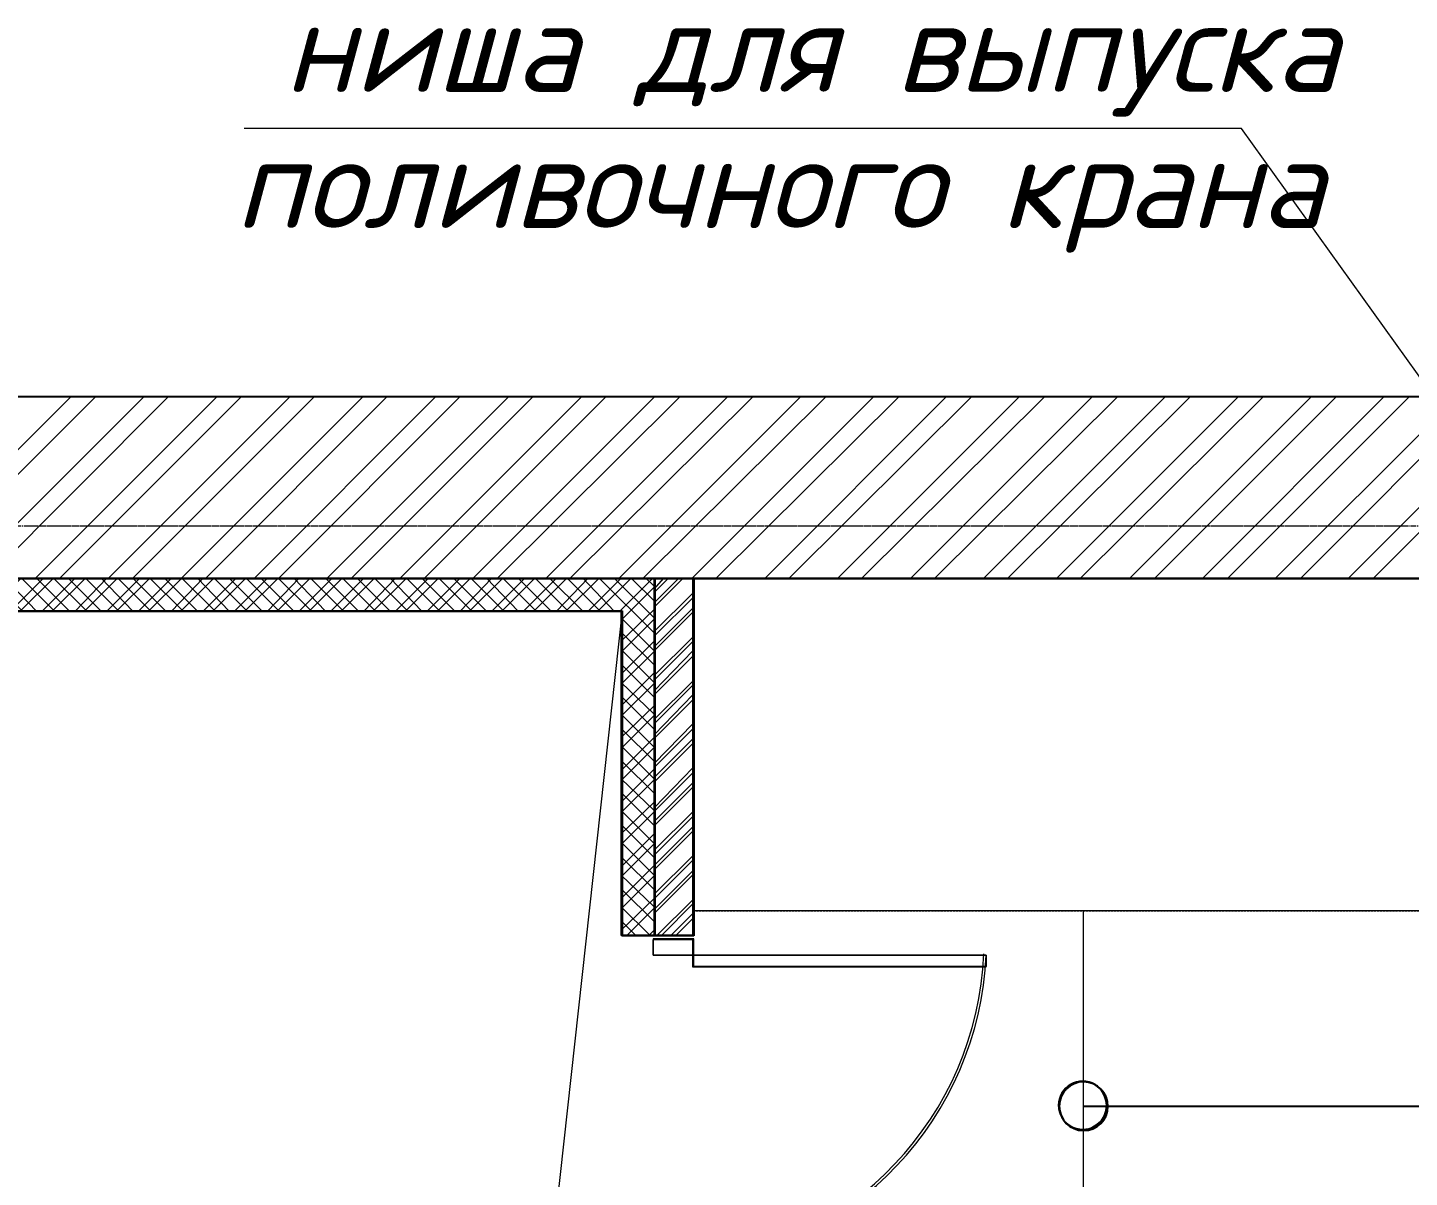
# Model space of a CAD drawing. Header units: millimetres. Extents: x -10178924 to 11692288, y -947381 to 58396.
# Drawn here: x 729816 to 734068, y -782796 to -779257 of the extents above; entities that cross this region are included whole.
import ezdxf

# ---------------------------------------------------------------- set-up
doc = ezdxf.new("R2010")
doc.units = ezdxf.units.MM
for name, pattern in [('HIDDEN', [9.525, 6.35, -3.175]), ('невидимая', [9.525, 6.35, -3.175]), ('осевая', [50.8, 31.75, -6.35, 6.35, -6.35])]:
    doc.linetypes.add(name, pattern=pattern)
for name, color, linetype, true_color in [('PDF _АР_Двери', 7, 'Continuous', 0x545454), ('PDF _Контур пол Подвал', 7, 'Continuous', 0xcd6928), ('PDF _Основная ГКЛ', 7, 'Continuous', 0x545454), ('PDF _Перегородки', 7, 'Continuous', 0x0037dd), ('PDF _Размеры осевые', 7, 'Continuous', 0x5d6970), ('PDF _штриховка', 7, 'Continuous', 0x95834a)]:
    doc.layers.add(name, color=color, linetype=linetype, true_color=true_color)
for name, color, linetype in [('PDF _Лестницы _ крыльца.1', 7, 'Continuous'), ('PDF _Отделка СТЕН', 6, 'Continuous'), ('PDF _Стены.1', 7, 'Continuous'), ('Лестницы _ крыльца.1', 7, 'Continuous')]:
    doc.layers.add(name, color=color, linetype=linetype)
for name, color, linetype, lineweight in [('PDF _Текст', 7, 'Continuous', 5), ('АР_Двери', 250, 'Continuous', 9), ('Контур пол Подвал', 7, 'Continuous', 9), ('Основная ГКЛ', 250, 'Continuous', 9), ('Отделка СТЕН', 6, 'Continuous', 13), ('Перегородки', 162, 'Continuous', 9), ('Размеры осевые', 153, 'Continuous', 9), ('Стены.1', 7, 'Continuous', 25), ('ШТРИХОВКА', 252, 'Continuous', 15)]:
    doc.layers.add(name, color=color, linetype=linetype, lineweight=lineweight)
doc.styles.add('PDF ISOCPEUR Italic', font='isocpeui.ttf')

# ---------------------------------------------------------------- blocks, each defined once
blk = doc.blocks.new('A$C5282721b')
at = {"layer": 'Отделка СТЕН', "true_color": 0x000000, "transparency": 33554687}
h = blk.add_hatch(dxfattribs=at)
h.set_pattern_fill('ANSI37', color=18, scale=22)
h.set_pattern_definition([(45, (-17446.33, 108538.816), (-49.39141, 49.39141), []), (135, (-17446.33, 108538.816), (-49.39141, -49.39141), [])])
h.paths.add_polyline_path([(9286.923, -261.943), (9286.923, -1261.943), (9386.923, -1261.943), (9386.923, -161.943), (1806.923, -161.943), (1806.923, -261.943)])
at = {"layer": 'Перегородки', "lineweight": 20, "true_color": 0x000000, "transparency": 33554687}
h = blk.add_hatch(dxfattribs=at)
h.set_pattern_fill('ANSI32', color=18, scale=10)
h.set_pattern_definition([(45, (-114117.21, -14990.67), (-67.35192, 67.35192), []), (45, (-114072.31, -14990.67), (-67.35192, 67.35192), [])])
h.paths.add_polyline_path([(9506.923, -161.943), (9456.266, -161.943)], flags=17)
h.paths.add_polyline_path([(9506.923, -2331.943), (9386.923, -2331.943), (9386.923, -5698.72), (9506.923, -5698.72)])
h.paths.add_polyline_path([(9386.923, -1261.943), (9506.923, -1261.943), (9506.923, -161.943), (9386.923, -161.943)])
at = {"layer": 'ШТРИХОВКА', "ltscale": 100, "true_color": 0x000000, "transparency": 33554687}
h = blk.add_hatch(dxfattribs=at)
h.set_pattern_fill('ANSI31', color=18, scale=50)
h.set_pattern_definition([(45, (-79853.19, 25128.16), (-112.2532, 112.2532), [])])
h.paths.add_polyline_path([(23461.119, -5698.72), (20726.119, -5698.72), (20726.119, -6098.72), (23461.119, -6098.72), (23461.119, -6515.547), (23861.119, -6515.547), (23861.119, -5328.486), (23461.119, -5328.486)], flags=17)
h.paths.add_polyline_path([(17846.22, -11596.906), (8196.095, -11596.906), (8096.091, -11596.906), (5081.5, -11596.906), (5081.5, -12156.906), (17846.22, -12156.906), (17846.22, -11876.906)], flags=17)
h.paths.add_polyline_path([(8216.705, -5698.72), (8216.779, -6098.72), (19406.923, -6098.72), (19406.923, -5698.72)], flags=16)
h.paths.add_polyline_path([(4011.5, -12156.906), (4011.5, -11596.906), (86.923, -11596.906), (86.923, -9009.38), (86.923, -8929.368), (86.923, -6098.72), (3721.276, -6098.72), (3801.387, -6098.72), (9286.442, -6098.72), (9286.779, -5698.72), (86.923, -5698.72), (86.923, -161.943), (23461.119, -161.943), (23461.119, -4567.801), (23861.119, -4567.801), (23861.119, -3119.021), (23861.119, -2969.021), (23861.119, -161.943), (24472.507, -161.943), (29133.626, -161.943), (29283.626, -161.943), (29940.503, -161.943), (29940.503, 398.057), (-473.077, 398.057), (-473.077, -11800), (-473.077, -12156.906), (-0.293, -12156.906)])
h.paths.add_polyline_path([(23861.119, -9596.906), (23461.119, -9596.906), (23461.119, -11596.906), (18816.22, -11596.906), (18816.22, -12156.906), (23301.119, -12156.906), (23301.119, -15862.111), (25035.25, -15862.111), (25595.277, -15862.111), (25744.391, -15862.111), (25744.391, -15302.111), (23861.119, -15302.111), (23861.119, -12066.906)])
h.paths.add_polyline_path([(23461.119, -8546.906), (23861.119, -8546.906), (23861.119, -7571.566), (23461.119, -7571.566)], flags=17)
at = {"color": 18, "lineweight": 0, "ltscale": 100, "true_color": 0x000000, "transparency": 33554687}
blk.add_line((9286.923, -261.943), (8933.325, -3465.61), dxfattribs=at)
blk.add_line((9286.923, -261.943), (8933.325, -3465.61), dxfattribs=at)
at = {"layer": 'АР_Двери', "color": 18, "true_color": 0x000000, "transparency": 33554687}
for points in [[(9506.923, -1321.943), (9506.923, -1271.943), (9381.923, -1271.943), (9381.923, -1321.943)], [(10406.923, -1321.943), (10406.923, -1356.943), (9506.923, -1356.943), (9506.923, -1321.943)]]:
    blk.add_lwpolyline(points, close=True, dxfattribs=at)
blk.add_arc((9396.487, -1275.972), 1011.481, 275.983344, 357.395053, dxfattribs=at)
at = {"layer": 'Контур пол Подвал', "color": 18, "linetype": 'невидимая', "true_color": 0x000000, "transparency": 33554687}
blk.add_line((13606.923, -1186.943), (9506.923, -1186.943), dxfattribs=at)
at = {"layer": 'Контур пол Подвал', "color": 18, "true_color": 0x000000, "transparency": 33554687}
blk.add_lwpolyline([(10706.923, -2386.943), (10706.923, -1186.943)], dxfattribs=at)
at = {"layer": 'Лестницы _ крыльца.1', "color": 18, "linetype": 'Continuous', "true_color": 0x000000, "transparency": 33554687}
blk.add_line((10706.923, -1786.943), (12706.923, -1786.943), dxfattribs=at)
for start, end in [(89.692348, 269.692346), (269.692348, 89.692346)]:
    blk.add_arc((10706.923, -1786.943), 75, start, end, dxfattribs=at)
at = {"layer": 'Основная ГКЛ', "color": 18, "linetype": 'HIDDEN', "ltscale": 5, "true_color": 0x000000, "transparency": 33554687}
blk.add_line((9506.923, -1261.943), (9381.923, -1261.943), dxfattribs=at)
at = {"layer": 'Размеры осевые', "color": 251, "linetype": 'осевая', "ltscale": 0.5, "transparency": 33554687}
blk.add_line((-9750, 0), (57900, 0), dxfattribs=at)
at = {"layer": 'Стены.1', "color": 18, "linetype": 'Continuous', "true_color": 0x000000, "transparency": 33554687, "flags": 128}
for points in [[(-473.077, 398.057), (54269.391, 398.057)], [(86.923, -161.943), (53709.391, -161.943)], [(1806.923, -261.943), (9286.923, -261.943)]]:
    blk.add_lwpolyline(points, dxfattribs=at)
at = {"layer": 'Стены.1', "color": 18, "ltscale": 0.1, "true_color": 0x000000, "transparency": 33554687}
for points in [[(9386.923, -161.943), (9386.923, -1261.943)], [(9506.923, -161.943), (9506.923, -1261.943)], [(9286.923, -261.943), (9286.923, -1261.943)], [(9506.923, -1261.943), (9286.923, -1261.943)]]:
    blk.add_lwpolyline(points, dxfattribs=at)

msp = doc.modelspace()

# ---------------------------------------------------------------- linework, layer by layer
at = {"layer": 'PDF _АР_Двери', "lineweight": 9}
for points in [[(731862.4, -782111.3), (731862.4, -782064.7), (731739.7, -782064.7), (731739.7, -782111.3)], [(732764.2, -782111.3), (732764.2, -782149.4), (731862.5, -782149.4), (731862.5, -782111.3)]]:
    msp.add_lwpolyline(points, close=True, dxfattribs=at)
msp.add_arc((731750.3, -782062.6), 1009.6, 275.9819, 357.3963, dxfattribs=at)
at = {"layer": 'PDF _Контур пол Подвал', "lineweight": 9}
for points in [[(742962.3, -781975.8), (731862.9, -781975.8)], [(733064.7, -783178.1), (733064.7, -781975.8)]]:
    msp.add_lwpolyline(points, dxfattribs=at)
at = {"layer": 'PDF _Лестницы _ крыльца.1', "lineweight": 25}
msp.add_lwpolyline([(733064.7, -782576.9), (735062.8, -782576.9), (734813, -782441.5)], dxfattribs=at)
msp.add_lwpolyline([(733062.2, -782648.9, 1.000001), (733063, -782500.7, 1.000001)], format="xyb", close=True, dxfattribs=at)
at = {"layer": 'PDF _Основная ГКЛ', "lineweight": 9}
msp.add_lwpolyline([(731862.4, -782052), (731739.7, -782052)], dxfattribs=at)
at = {"layer": 'PDF _Отделка СТЕН', "lineweight": 13}
for points in [[(729843.1, -781052.9), (729745.8, -780951.3)], [(729762.7, -781052.9), (729864.3, -780951.3)], [(729944.7, -781052.9), (729843.1, -780951.3)], [(729860.1, -781052.9), (729961.7, -780951.3)], [(730042.1, -781052.9), (729940.5, -780951.3)], [(729961.7, -781052.9), (730059, -780951.3)], [(730139.5, -781052.9), (730042.1, -780951.3)], [(730059, -781052.9), (730160.6, -780951.3)], [(730241.1, -781052.9), (730139.5, -780951.3)], [(730156.4, -781052.9), (730258, -780951.3)], [(730338.4, -781052.9), (730236.8, -780951.3)], [(730258, -781052.9), (730355.4, -780951.3)], [(730435.8, -781052.9), (730338.4, -780951.3)], [(730355.4, -781052.9), (730457, -780951.3)], [(730537.4, -781052.9), (730435.8, -780951.3)], [(730452.7, -781052.9), (730554.3, -780951.3)], [(730634.8, -781052.9), (730533.2, -780951.3)], [(730554.3, -781052.9), (730651.7, -780951.3)], [(730732.1, -781052.9), (730634.8, -780951.3)], [(730651.7, -781052.9), (730753.3, -780951.3)], [(730833.7, -781052.9), (730732.1, -780951.3)], [(730749.1, -781052.9), (730850.7, -780951.3)], [(730931.1, -781052.9), (730829.5, -780951.3)], [(730850.7, -781052.9), (730948, -780951.3)], [(731028.5, -781052.9), (730931.1, -780951.3)], [(730948, -781052.9), (731049.6, -780951.3)], [(731130.1, -781052.9), (731028.5, -780951.3)], [(731045.4, -781052.9), (731147, -780951.3)], [(731227.4, -781052.9), (731125.8, -780951.3)], [(731147, -781052.9), (731244.4, -780951.3)], [(731324.8, -781052.9), (731227.4, -780951.3)], [(731244.4, -781052.9), (731346, -780951.3)], [(731426.4, -781052.9), (731324.8, -780951.3)], [(731341.7, -781052.9), (731443.3, -780951.3)], [(731523.8, -781052.9), (731422.2, -780951.3)], [(731443.3, -781052.9), (731540.7, -780951.3)], [(731621.1, -781052.9), (731523.8, -780951.3)], [(731540.7, -781052.9), (731642.3, -780951.3)], [(731743.9, -781074.1), (731621.2, -780951.3)], [(731638.1, -781052.9), (731739.7, -780951.3)], [(731743.9, -780976.7), (731718.5, -780951.3)], [(731642.3, -781146), (731743.9, -781048.7)], [(731743.9, -781175.7), (731642.3, -781074.1)], [(731642.3, -781247.6), (731743.9, -781146)], [(731743.9, -781273), (731642.3, -781171.5)], [(731642.3, -781345), (731743.9, -781243.4)], [(731743.9, -781370.4), (731642.3, -781273)], [(731642.3, -781442.4), (731743.9, -781345)], [(731743.9, -781472), (731642.3, -781370.4)], [(731642.3, -781544), (731743.9, -781442.4)], [(731743.9, -781569.4), (731642.3, -781467.8)], [(731642.3, -781641.3), (731743.9, -781539.8)], [(731743.9, -781666.7), (731642.3, -781569.4)], [(731642.3, -781738.7), (731743.9, -781641.4)], [(731743.9, -781768.3), (731642.3, -781666.8)], [(731642.3, -781840.3), (731743.9, -781738.7)], [(731743.9, -781865.7), (731642.3, -781764.1)], [(731642.3, -781937.7), (731743.9, -781836.1)], [(731743.9, -781963.1), (731642.3, -781865.7)], [(731642.3, -782035.1), (731743.9, -781937.7)], [(731731.2, -782052), (731642.3, -781963.1)], [(731727, -782052), (731743.9, -782035.1)]]:
    msp.add_lwpolyline(points, dxfattribs=at)
at = {"layer": 'PDF _Перегородки', "color": 5, "lineweight": 20}
for points in [[(731743.9, -780985.2), (731773.6, -780951.3)], [(731743.9, -781027.5), (731820.1, -780951.3)], [(731743.9, -781116.4), (731862.4, -780997.9)], [(731743.9, -781163), (731862.4, -781044.5)], [(731743.9, -781251.9), (731862.4, -781133.4)], [(731743.9, -781298.4), (731862.4, -781175.7)], [(731743.9, -781387.3), (731862.4, -781268.8)], [(731743.9, -781433.9), (731862.4, -781311.2)], [(731743.9, -781522.8), (731862.4, -781400.1)], [(731743.9, -781565.2), (731862.4, -781446.6)], [(731743.9, -781658.3), (731862.4, -781535.5)], [(731743.9, -781700.6), (731862.4, -781582.1)], [(731743.9, -781789.5), (731862.4, -781671)], [(731743.9, -781836.1), (731862.4, -781717.6)], [(731743.9, -781925), (731862.4, -781806.5)], [(731743.9, -781971.6), (731862.4, -781853)], [(731752.4, -782052), (731862.4, -781941.9)], [(731794.7, -782052), (731862.4, -781984.3)]]:
    msp.add_lwpolyline(points, dxfattribs=at)
at = {"layer": 'PDF _Размеры осевые', "lineweight": 9}
for points in [[(729817.7, -780790.4), (729822, -780790.4)], [(729826.2, -780790.4), (729838.9, -780790.4)], [(729843.1, -780790.4), (729847.4, -780790.4)], [(729851.6, -780790.4), (729864.3, -780790.4)], [(729868.5, -780790.4), (729872.8, -780790.4)], [(729877, -780790.4), (729889.7, -780790.4)], [(729893.9, -780790.4), (729898.2, -780790.4)], [(729902.4, -780790.4), (729915.1, -780790.4)], [(729919.3, -780790.4), (729923.6, -780790.4)], [(729927.8, -780790.4), (729940.5, -780790.4)], [(729944.7, -780790.4), (729949, -780790.4)], [(729953.2, -780790.4), (729965.9, -780790.4)], [(729970.1, -780790.4), (729974.4, -780790.4)], [(729978.6, -780790.4), (729991.3, -780790.4)], [(729995.5, -780790.4), (729999.8, -780790.4)], [(730004, -780790.4), (730016.7, -780790.4)], [(730020.9, -780790.4), (730025.2, -780790.4)], [(730029.4, -780790.4), (730042.1, -780790.4)], [(730046.3, -780790.4), (730050.6, -780790.4)], [(730054.8, -780790.4), (730067.5, -780790.4)], [(730071.7, -780790.4), (730076, -780790.4)], [(730080.2, -780790.4), (730092.9, -780790.4)], [(730097.1, -780790.4), (730101.4, -780790.4)], [(730105.6, -780790.4), (730118.3, -780790.4)], [(730122.5, -780790.4), (730126.8, -780790.4)], [(730131, -780790.4), (730143.7, -780790.4)], [(730147.9, -780790.4), (730152.2, -780790.4)], [(730156.4, -780790.4), (730169.1, -780790.4)], [(730173.3, -780790.4), (730177.6, -780790.4)], [(730181.8, -780790.4), (730194.5, -780790.4)], [(730198.7, -780790.4), (730203, -780790.4)], [(730207.2, -780790.4), (730219.9, -780790.4)], [(730224.1, -780790.4), (730228.4, -780790.4)], [(730232.6, -780790.4), (730245.3, -780790.4)], [(730249.5, -780790.4), (730253.8, -780790.4)], [(730258, -780790.4), (730270.7, -780790.4)], [(730274.9, -780790.4), (730279.2, -780790.4)], [(730283.4, -780790.4), (730296.1, -780790.4)], [(730300.3, -780790.4), (730304.6, -780790.4)], [(730308.8, -780790.4), (730321.5, -780790.4)], [(730325.7, -780790.4), (730330, -780790.4)], [(730334.2, -780790.4), (730346.9, -780790.4)], [(730351.1, -780790.4), (730355.4, -780790.4)], [(730359.6, -780790.4), (730372.3, -780790.4)], [(730376.5, -780790.4), (730380.8, -780790.4)], [(730385, -780790.4), (730397.7, -780790.4)], [(730401.9, -780790.4), (730406.2, -780790.4)], [(730410.4, -780790.4), (730423.1, -780790.4)], [(730427.3, -780790.4), (730431.6, -780790.4)], [(730435.8, -780790.4), (730448.5, -780790.4)], [(730452.7, -780790.4), (730457, -780790.4)], [(730461.2, -780790.4), (730473.9, -780790.4)], [(730478.1, -780790.4), (730482.4, -780790.4)], [(730486.6, -780790.4), (730499.3, -780790.4)], [(730503.5, -780790.4), (730507.8, -780790.4)], [(730512, -780790.4), (730524.7, -780790.4)], [(730528.9, -780790.4), (730533.2, -780790.4)], [(730537.4, -780790.4), (730550.1, -780790.4)], [(730554.3, -780790.4), (730558.6, -780790.4)], [(730562.8, -780790.4), (730575.5, -780790.4)], [(730579.7, -780790.4), (730584, -780790.4)], [(730588.2, -780790.4), (730600.9, -780790.4)], [(730605.1, -780790.4), (730609.4, -780790.4)], [(730613.6, -780790.4), (730626.3, -780790.4)], [(730630.5, -780790.4), (730634.8, -780790.4)], [(730639, -780790.4), (730651.7, -780790.4)], [(730655.9, -780790.4), (730660.2, -780790.4)], [(730664.4, -780790.4), (730677.1, -780790.4)], [(730681.3, -780790.4), (730685.6, -780790.4)], [(730689.8, -780790.4), (730702.5, -780790.4)], [(730706.7, -780790.4), (730711, -780790.4)], [(730715.2, -780790.4), (730727.9, -780790.4)], [(730732.1, -780790.4), (730736.4, -780790.4)], [(730740.6, -780790.4), (730753.3, -780790.4)], [(730757.5, -780790.4), (730761.8, -780790.4)], [(730766, -780790.4), (730778.7, -780790.4)], [(730782.9, -780790.4), (730787.2, -780790.4)], [(730791.4, -780790.4), (730804.1, -780790.4)], [(730808.3, -780790.4), (730812.6, -780790.4)], [(730816.8, -780790.4), (730829.5, -780790.4)], [(730833.7, -780790.4), (730838, -780790.4)], [(730842.2, -780790.4), (730854.9, -780790.4)], [(730859.1, -780790.4), (730863.4, -780790.4)], [(730867.6, -780790.4), (730880.3, -780790.4)], [(730884.5, -780790.4), (730888.8, -780790.4)], [(730893, -780790.4), (730905.7, -780790.4)], [(730909.9, -780790.4), (730914.2, -780790.4)], [(730918.4, -780790.4), (730931.1, -780790.4)], [(730935.3, -780790.4), (730939.6, -780790.4)], [(730943.8, -780790.4), (730956.5, -780790.4)], [(730960.7, -780790.4), (730965, -780790.4)], [(730969.2, -780790.4), (730981.9, -780790.4)], [(730986.1, -780790.4), (730990.4, -780790.4)], [(730994.6, -780790.4), (731007.3, -780790.4)], [(731011.5, -780790.4), (731015.8, -780790.4)], [(731020, -780790.4), (731032.7, -780790.4)], [(731036.9, -780790.4), (731041.2, -780790.4)], [(731045.4, -780790.4), (731058.1, -780790.4)], [(731062.3, -780790.4), (731066.6, -780790.4)], [(731070.8, -780790.4), (731083.5, -780790.4)], [(731087.7, -780790.4), (731092, -780790.4)], [(731096.2, -780790.4), (731108.9, -780790.4)], [(731113.1, -780790.4), (731117.4, -780790.4)], [(731121.6, -780790.4), (731134.3, -780790.4)], [(731138.5, -780790.4), (731142.8, -780790.4)], [(731147, -780790.4), (731159.7, -780790.4)], [(731163.9, -780790.4), (731168.2, -780790.4)], [(731172.4, -780790.4), (731185.1, -780790.4)], [(731189.3, -780790.4), (731193.6, -780790.4)], [(731197.8, -780790.4), (731210.5, -780790.4)], [(731214.7, -780790.4), (731219, -780790.4)], [(731223.2, -780790.4), (731235.9, -780790.4)], [(731240.1, -780790.4), (731244.4, -780790.4)], [(731248.6, -780790.4), (731261.3, -780790.4)], [(731265.5, -780790.4), (731269.8, -780790.4)], [(731274, -780790.4), (731286.7, -780790.4)], [(731290.9, -780790.4), (731295.2, -780790.4)], [(731299.4, -780790.4), (731312.1, -780790.4)], [(731316.3, -780790.4), (731320.6, -780790.4)], [(731324.8, -780790.4), (731337.5, -780790.4)], [(731341.7, -780790.4), (731346, -780790.4)], [(731350.2, -780790.4), (731362.9, -780790.4)], [(731367.1, -780790.4), (731371.4, -780790.4)], [(731375.6, -780790.4), (731388.3, -780790.4)], [(731392.5, -780790.4), (731396.8, -780790.4)], [(731401, -780790.4), (731413.7, -780790.4)], [(731418, -780790.4), (731422.2, -780790.4)], [(731426.4, -780790.4), (731439.1, -780790.4)], [(731443.3, -780790.4), (731447.6, -780790.4)], [(731451.8, -780790.4), (731464.5, -780790.4)], [(731468.7, -780790.4), (731473, -780790.4)], [(731477.2, -780790.4), (731489.9, -780790.4)], [(731494.1, -780790.4), (731498.4, -780790.4)], [(731502.6, -780790.4), (731515.3, -780790.4)], [(731519.5, -780790.4), (731523.8, -780790.4)], [(731528, -780790.4), (731540.7, -780790.4)], [(731544.9, -780790.4), (731549.2, -780790.4)], [(731553.4, -780790.4), (731566.1, -780790.4)], [(731570.3, -780790.4), (731574.6, -780790.4)], [(731578.8, -780790.4), (731591.5, -780790.4)], [(731595.7, -780790.4), (731600, -780790.4)], [(731604.2, -780790.4), (731616.9, -780790.4)], [(731621.1, -780790.4), (731625.4, -780790.4)], [(731629.6, -780790.4), (731642.3, -780790.4)], [(731646.6, -780790.4), (731650.8, -780790.4)], [(731655, -780790.4), (731667.7, -780790.4)], [(731672, -780790.4), (731676.2, -780790.4)], [(731680.4, -780790.4), (731693.1, -780790.4)], [(731697.3, -780790.4), (731701.6, -780790.4)], [(731705.8, -780790.4), (731718.5, -780790.4)], [(731722.7, -780790.4), (731727, -780790.4)], [(731731.2, -780790.4), (731743.9, -780790.4)], [(731748.1, -780790.4), (731752.4, -780790.4)], [(731756.6, -780790.4), (731769.3, -780790.4)], [(731773.5, -780790.4), (731777.8, -780790.4)], [(731782, -780790.4), (731794.7, -780790.4)], [(731798.9, -780790.4), (731803.2, -780790.4)], [(731807.4, -780790.4), (731820.1, -780790.4)], [(731824.3, -780790.4), (731828.6, -780790.4)], [(731832.8, -780790.4), (731845.5, -780790.4)], [(731849.8, -780790.4), (731854, -780790.4)], [(731858.2, -780790.4), (731870.9, -780790.4)], [(731875.2, -780790.4), (731879.4, -780790.4)], [(731883.6, -780790.4), (731896.3, -780790.4)], [(731900.6, -780790.4), (731904.8, -780790.4)], [(731909, -780790.4), (731921.7, -780790.4)], [(731926, -780790.4), (731930.2, -780790.4)], [(731934.4, -780790.4), (731947.1, -780790.4)], [(731951.3, -780790.4), (731955.6, -780790.4)], [(731959.8, -780790.4), (731972.5, -780790.4)], [(731976.7, -780790.4), (731981, -780790.4)], [(731985.2, -780790.4), (731997.9, -780790.4)], [(732002.1, -780790.4), (732006.4, -780790.4)], [(732010.6, -780790.4), (732023.3, -780790.4)], [(732027.5, -780790.4), (732031.8, -780790.4)], [(732036, -780790.4), (732048.7, -780790.4)], [(732053, -780790.4), (732057.2, -780790.4)], [(732061.4, -780790.4), (732074.1, -780790.4)], [(732078.4, -780790.4), (732082.6, -780790.4)], [(732086.8, -780790.4), (732099.5, -780790.4)], [(732103.8, -780790.4), (732108, -780790.4)], [(732112.2, -780790.4), (732124.9, -780790.4)], [(732129.2, -780790.4), (732133.4, -780790.4)], [(732137.6, -780790.4), (732150.3, -780790.4)], [(732154.6, -780790.4), (732158.8, -780790.4)], [(732163, -780790.4), (732175.7, -780790.4)], [(732180, -780790.4), (732184.2, -780790.4)], [(732188.4, -780790.4), (732201.1, -780790.4)], [(732205.4, -780790.4), (732209.6, -780790.4)], [(732213.8, -780790.4), (732226.5, -780790.4)], [(732230.7, -780790.4), (732235, -780790.4)], [(732239.2, -780790.4), (732251.9, -780790.4)], [(732256.1, -780790.4), (732260.4, -780790.4)], [(732264.6, -780790.4), (732277.3, -780790.4)], [(732281.6, -780790.4), (732285.8, -780790.4)], [(732290, -780790.4), (732302.7, -780790.4)], [(732307, -780790.4), (732311.2, -780790.4)], [(732315.4, -780790.4), (732328.1, -780790.4)], [(732332.4, -780790.4), (732336.6, -780790.4)], [(732340.8, -780790.4), (732353.5, -780790.4)], [(732357.8, -780790.4), (732362, -780790.4)], [(732366.2, -780790.4), (732378.9, -780790.4)], [(732383.2, -780790.4), (732387.4, -780790.4)], [(732391.6, -780790.4), (732404.3, -780790.4)], [(732408.6, -780790.4), (732412.8, -780790.4)], [(732417, -780790.4), (732429.7, -780790.4)], [(732434, -780790.4), (732438.2, -780790.4)], [(732442.4, -780790.4), (732455.1, -780790.4)], [(732459.4, -780790.4), (732463.6, -780790.4)], [(732467.8, -780790.4), (732480.5, -780790.4)], [(732484.8, -780790.4), (732489, -780790.4)], [(732493.2, -780790.4), (732505.9, -780790.4)], [(732510.2, -780790.4), (732514.4, -780790.4)], [(732518.6, -780790.4), (732531.3, -780790.4)], [(732535.6, -780790.4), (732539.8, -780790.4)], [(732544, -780790.4), (732556.7, -780790.4)], [(732561, -780790.4), (732565.2, -780790.4)], [(732569.4, -780790.4), (732582.1, -780790.4)], [(732586.4, -780790.4), (732590.6, -780790.4)], [(732594.8, -780790.4), (732607.5, -780790.4)], [(732611.8, -780790.4), (732616, -780790.4)], [(732620.2, -780790.4), (732632.9, -780790.4)], [(732637.2, -780790.4), (732641.4, -780790.4)], [(732645.6, -780790.4), (732658.3, -780790.4)], [(732662.6, -780790.4), (732666.8, -780790.4)], [(732671, -780790.4), (732683.7, -780790.4)], [(732688, -780790.4), (732692.2, -780790.4)], [(732696.4, -780790.4), (732709.1, -780790.4)], [(732713.4, -780790.4), (732717.6, -780790.4)], [(732721.8, -780790.4), (732734.5, -780790.4)], [(732738.8, -780790.4), (732743, -780790.4)], [(732747.2, -780790.4), (732759.9, -780790.4)], [(732764.2, -780790.4), (732768.4, -780790.4)], [(732772.6, -780790.4), (732785.3, -780790.4)], [(732789.6, -780790.4), (732793.8, -780790.4)], [(732798, -780790.4), (732810.7, -780790.4)], [(732815, -780790.4), (732819.2, -780790.4)], [(732823.4, -780790.4), (732836.1, -780790.4)], [(732840.4, -780790.4), (732844.6, -780790.4)], [(732848.8, -780790.4), (732861.5, -780790.4)], [(732865.8, -780790.4), (732870, -780790.4)], [(732874.2, -780790.4), (732886.9, -780790.4)], [(732891.2, -780790.4), (732895.4, -780790.4)], [(732899.6, -780790.4), (732912.3, -780790.4)], [(732916.6, -780790.4), (732920.8, -780790.4)], [(732925, -780790.4), (732937.7, -780790.4)], [(732942, -780790.4), (732946.2, -780790.4)], [(732950.4, -780790.4), (732963.1, -780790.4)], [(732967.4, -780790.4), (732971.6, -780790.4)], [(732975.8, -780790.4), (732988.5, -780790.4)], [(732992.8, -780790.4), (732997, -780790.4)], [(733001.2, -780790.4), (733013.9, -780790.4)], [(733018.2, -780790.4), (733022.4, -780790.4)], [(733026.6, -780790.4), (733039.3, -780790.4)], [(733043.6, -780790.4), (733047.8, -780790.4)], [(733052, -780790.4), (733064.7, -780790.4)], [(733069, -780790.4), (733073.2, -780790.4)], [(733077.4, -780790.4), (733090.1, -780790.4)], [(733094.4, -780790.4), (733098.6, -780790.4)], [(733102.8, -780790.4), (733115.5, -780790.4)], [(733119.8, -780790.4), (733124, -780790.4)], [(733128.2, -780790.4), (733140.9, -780790.4)], [(733145.2, -780790.4), (733149.4, -780790.4)], [(733153.6, -780790.4), (733166.3, -780790.4)], [(733170.6, -780790.4), (733174.8, -780790.4)], [(733179, -780790.4), (733191.7, -780790.4)], [(733196, -780790.4), (733200.2, -780790.4)], [(733204.4, -780790.4), (733217.1, -780790.4)], [(733221.4, -780790.4), (733225.6, -780790.4)], [(733229.8, -780790.4), (733242.5, -780790.4)], [(733246.8, -780790.4), (733251, -780790.4)], [(733255.2, -780790.4), (733267.9, -780790.4)], [(733272.2, -780790.4), (733276.4, -780790.4)], [(733280.6, -780790.4), (733293.3, -780790.4)], [(733297.6, -780790.4), (733301.8, -780790.4)], [(733306, -780790.4), (733318.7, -780790.4)], [(733323, -780790.4), (733327.2, -780790.4)], [(733331.4, -780790.4), (733344.1, -780790.4)], [(733348.4, -780790.4), (733352.6, -780790.4)], [(733356.8, -780790.4), (733369.5, -780790.4)], [(733373.8, -780790.4), (733378, -780790.4)], [(733382.2, -780790.4), (733394.9, -780790.4)], [(733399.2, -780790.4), (733403.4, -780790.4)], [(733407.6, -780790.4), (733420.3, -780790.4)], [(733424.6, -780790.4), (733428.8, -780790.4)], [(733433, -780790.4), (733445.7, -780790.4)], [(733450, -780790.4), (733454.2, -780790.4)], [(733458.4, -780790.4), (733471.1, -780790.4)], [(733475.4, -780790.4), (733479.6, -780790.4)], [(733483.8, -780790.4), (733496.5, -780790.4)], [(733500.8, -780790.4), (733505, -780790.4)], [(733509.2, -780790.4), (733521.9, -780790.4)], [(733526.2, -780790.4), (733530.4, -780790.4)], [(733534.6, -780790.4), (733547.3, -780790.4)], [(733551.6, -780790.4), (733555.8, -780790.4)], [(733560, -780790.4), (733572.7, -780790.4)], [(733577, -780790.4), (733581.2, -780790.4)], [(733585.4, -780790.4), (733598.1, -780790.4)], [(733602.4, -780790.4), (733606.6, -780790.4)], [(733610.8, -780790.4), (733623.5, -780790.4)], [(733627.8, -780790.4), (733632, -780790.4)], [(733636.2, -780790.4), (733648.9, -780790.4)], [(733653.2, -780790.4), (733657.4, -780790.4)], [(733661.6, -780790.4), (733674.3, -780790.4)], [(733678.6, -780790.4), (733682.8, -780790.4)], [(733687, -780790.4), (733699.7, -780790.4)], [(733704, -780790.4), (733708.2, -780790.4)], [(733712.4, -780790.4), (733725.1, -780790.4)], [(733729.4, -780790.4), (733733.6, -780790.4)], [(733737.8, -780790.4), (733750.5, -780790.4)], [(733754.8, -780790.4), (733759, -780790.4)], [(733763.2, -780790.4), (733775.9, -780790.4)], [(733780.2, -780790.4), (733784.4, -780790.4)], [(733788.6, -780790.4), (733801.3, -780790.4)], [(733805.6, -780790.4), (733809.8, -780790.4)], [(733814, -780790.4), (733826.7, -780790.4)], [(733831, -780790.4), (733835.2, -780790.4)], [(733839.4, -780790.4), (733852.1, -780790.4)], [(733856.4, -780790.4), (733860.6, -780790.4)], [(733864.8, -780790.4), (733877.5, -780790.4)], [(733881.8, -780790.4), (733886, -780790.4)], [(733890.2, -780790.4), (733902.9, -780790.4)], [(733907.2, -780790.4), (733911.4, -780790.4)], [(733915.6, -780790.4), (733928.3, -780790.4)], [(733932.6, -780790.4), (733936.8, -780790.4)], [(733941, -780790.4), (733953.7, -780790.4)], [(733958, -780790.4), (733962.2, -780790.4)], [(733966.4, -780790.4), (733979.1, -780790.4)], [(733983.4, -780790.4), (733987.6, -780790.4)], [(733991.8, -780790.4), (734004.5, -780790.4)], [(734008.8, -780790.4), (734013, -780790.4)], [(734017.2, -780790.4), (734029.9, -780790.4)], [(734034.2, -780790.4), (734038.4, -780790.4)], [(734042.6, -780790.4), (734055.3, -780790.4)], [(734059.6, -780790.4), (734063.8, -780790.4)]]:
    msp.add_lwpolyline(points, dxfattribs=at)
at = {"layer": 'PDF _Стены.1', "lineweight": 25}
for points in [[(721884.4, -780392.5), (776623.8, -780392.5)], [(722443.2, -780951.3), (776060.8, -780951.3)], [(731743.9, -780951.3), (731743.9, -782051.9)], [(731862.4, -780951.3), (731862.4, -782051.9)], [(724162, -781052.9), (731642, -781052.9)], [(731642.3, -781052.9), (731642.3, -782051.9)], [(731862.4, -782052), (731642.3, -782052)]]:
    msp.add_lwpolyline(points, dxfattribs=at)
at = {"layer": 'PDF _Текст'}
msp.add_lwpolyline([(734398.2, -780748.1), (733551.6, -779567.1), (730482.5, -779567.1)], dxfattribs=at)
at = {"layer": 'PDF _штриховка', "color": 251, "lineweight": 5, "true_color": 0x636466}
for points in [[(729466.4, -780951.3), (730025.1, -780392.5)], [(729690.7, -780951.3), (730249.5, -780392.5)], [(729915.1, -780951.3), (730473.9, -780392.5)], [(730139.5, -780951.3), (730698.2, -780392.5)], [(730363.8, -780951.3), (730922.6, -780392.5)], [(730588.2, -780951.3), (731147, -780392.5)], [(730812.6, -780951.3), (731371.4, -780392.5)], [(731036.9, -780951.3), (731595.7, -780392.5)], [(731261.3, -780951.3), (731824.3, -780392.5)], [(731485.7, -780951.3), (732048.7, -780392.5)], [(731710, -780951.3), (732273.1, -780392.5)], [(731934.4, -780951.3), (732497.4, -780392.5)], [(732158.8, -780951.3), (732721.8, -780392.5)], [(732383.2, -780951.3), (732946.2, -780392.5)], [(732607.5, -780951.3), (733170.5, -780392.5)], [(732831.9, -780951.3), (733394.9, -780392.5)], [(733056.3, -780951.3), (733619.3, -780392.5)], [(733284.9, -780951.3), (733843.6, -780392.5)], [(733509.2, -780951.3), (734068, -780392.5)], [(733733.6, -780951.3), (734292.4, -780392.5)], [(733958, -780951.3), (734516.8, -780392.5)]]:
    msp.add_lwpolyline(points, dxfattribs=at)

# ---------------------------------------------------------------- block references
msp.add_blockref('A$C5282721b', (722358.6, -780790.4))

# ---------------------------------------------------------------- texts
at = {"layer": 'PDF _Текст', "char_height": 279.266, "attachment_point": 4, "style": 'PDF ISOCPEUR Italic'}
for s, insert in [('ниша для выпуска', (730605.2, -779353.3)), ('поливочного крана', (730452.7, -779772.4))]:
    msp.add_mtext(s, dxfattribs=dict(at, insert=insert))

doc.saveas('drawing.dxf')
